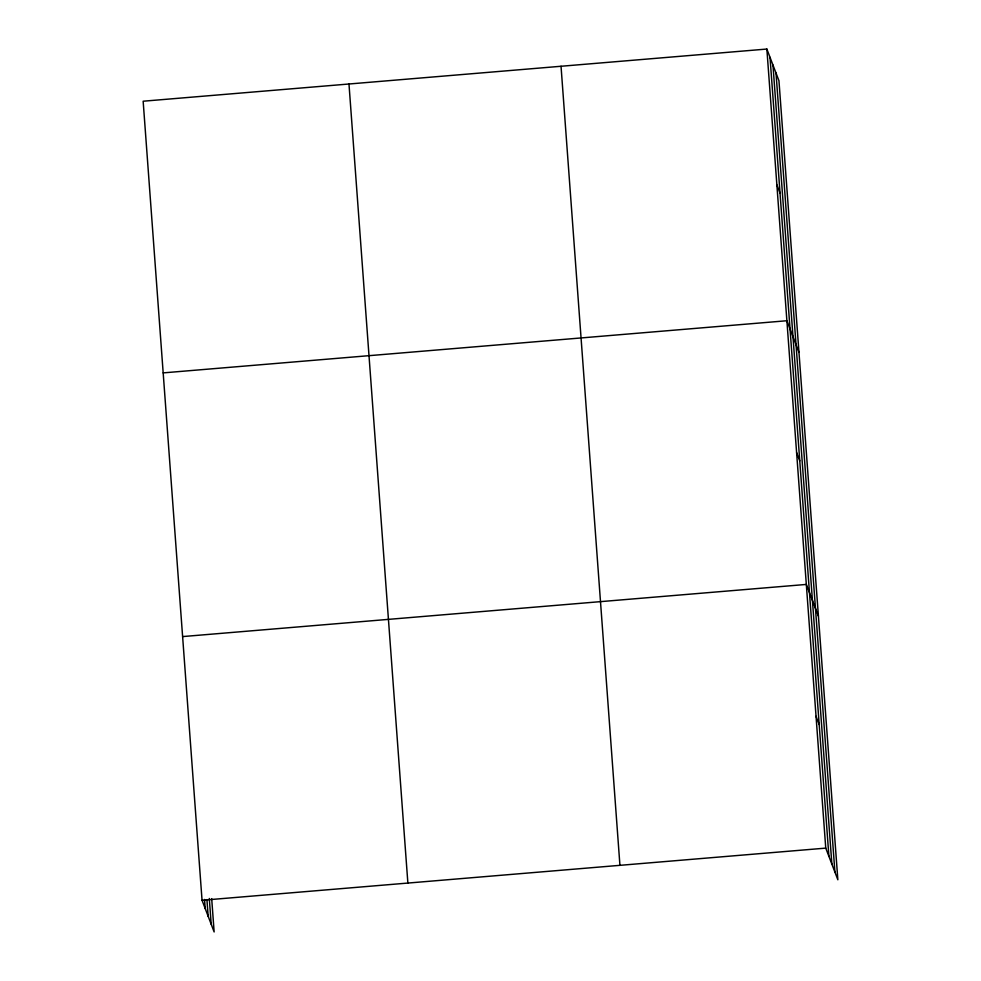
<?xml version="1.0" encoding="UTF-8"?>
<svg xmlns="http://www.w3.org/2000/svg" width="981" height="981" viewBox="0 0 981 981"><rect width="100%" height="100%" fill="white"/><g stroke="black" fill="none" stroke-linecap="round" stroke-linejoin="round"><path stroke-width="1.47" d="M766.86 49.05L825.757 848.124L837.848 879.785L778.951 80.724L766.86 49.05L143.152 101.215L202.049 900.276L214.14 931.95L211.688 898.608M163.177 372.89L786.885 320.738L798.975 352.4M182.613 636.583L806.321 584.431L818.412 616.093M202.049 900.276L825.757 848.124M776.866 184.894L780.03 193.171M796.597 452.584L799.76 460.862M816.033 716.277L819.196 724.554M776.008 72.999L834.905 872.072M772.967 65.053L831.863 864.114M770.024 57.327L828.908 856.401M561.034 66.267L619.931 865.328M348.978 83.998L407.875 883.072M209.296 898.461L211.197 924.225M206.93 899.602L208.156 916.279M204.539 899.467L205.213 908.553"/></g></svg>
